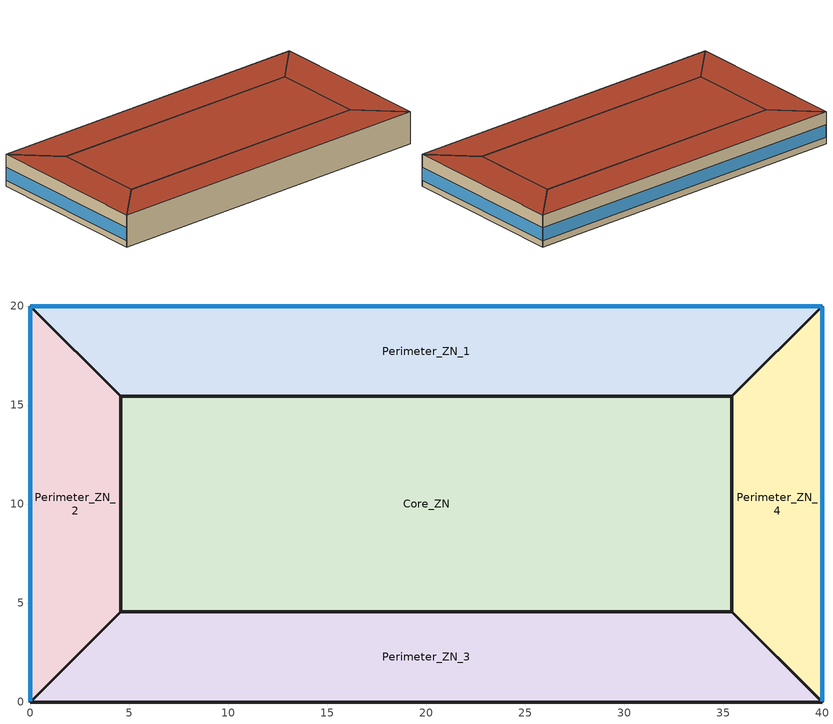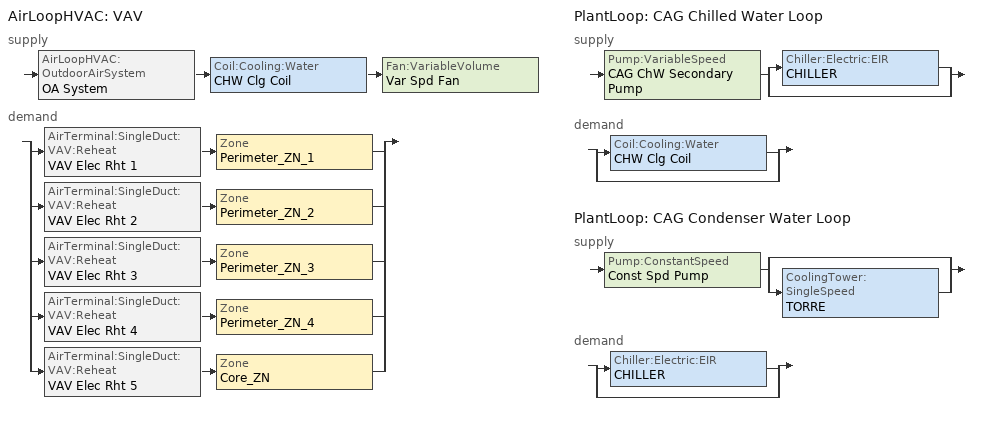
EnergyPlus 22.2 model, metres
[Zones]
Core_ZN
 floor ground (ExtSlabCarpet 4in ClimateZone 1-8): 35.43,15.43 35.43,4.57 4.57,4.57 4.57,15.43 z0
 wall outside (ASHRAE 189.1-2009 ExtWall Mass ClimateZone 1): 4.57,15.43 4.57,4.57 35.43,4.57 35.43,15.43 4.57,15.43 z0:3.8
 roof outside (ASHRAE 189.1-2009 ExtRoof IEAD ClimateZone 1): 35.43,4.57 35.43,15.43 4.57,15.43 4.57,4.57 z3.8
Perimeter_ZN_1
 floor ground (ExtSlabCarpet 4in ClimateZone 1-8): 40,20 35.43,15.43 4.57,15.43 0,20 z0
 wall outside (ASHRAE 189.1-2009 ExtWall Mass ClimateZone 1): 4.57,15.43 35.43,15.43 40,20 0,20 4.57,15.43 z0:3.8
 window (ASHRAE 189.1-2009 ExtWindow ClimateZone 1): 39.97,20 0.03,20 z0.76:2.28
 roof outside (ASHRAE 189.1-2009 ExtRoof IEAD ClimateZone 1): 35.43,15.43 40,20 0,20 4.57,15.43 z3.8
Perimeter_ZN_2
 floor ground (ExtSlabCarpet 4in ClimateZone 1-8): 0,20 4.57,15.43 4.57,4.57 0,0 z0
 wall outside (ASHRAE 189.1-2009 ExtWall Mass ClimateZone 1): 0,20 0,0 4.57,4.57 4.57,15.43 0,20 z0:3.8
 window (ASHRAE 189.1-2009 ExtWindow ClimateZone 1): 0,19.97 0,0.03 z0.76:2.28
 roof outside (ASHRAE 189.1-2009 ExtRoof IEAD ClimateZone 1): 0,0 4.57,4.57 4.57,15.43 0,20 z3.8
Perimeter_ZN_3
 floor ground (ExtSlabCarpet 4in ClimateZone 1-8): 35.43,4.57 40,0 0,0 4.57,4.57 z0
 wall outside (ASHRAE 189.1-2009 ExtWall Mass ClimateZone 1): 0,0 40,0 35.43,4.57 4.57,4.57 0,0 z0:3.8
 roof outside (ASHRAE 189.1-2009 ExtRoof IEAD ClimateZone 1): 40,0 35.43,4.57 4.57,4.57 0,0 z3.8
Perimeter_ZN_4
 floor ground (ExtSlabCarpet 4in ClimateZone 1-8): 40,20 40,0 35.43,4.57 35.43,15.43 z0
 wall outside (ASHRAE 189.1-2009 ExtWall Mass ClimateZone 1): 40,0 40,20 35.43,15.43 35.43,4.57 40,0 z0:3.8
 window (ASHRAE 189.1-2009 ExtWindow ClimateZone 1): 40,0.03 40,19.97 z0.76:2.28
 roof outside (ASHRAE 189.1-2009 ExtRoof IEAD ClimateZone 1): 40,0 40,20 35.43,15.43 35.43,4.57 z3.8
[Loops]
AirLoopHVAC 'VAV'
 supply: AirLoopHVAC:OutdoorAirSystem 'OA System' > Coil:Cooling:Water 'CHW Clg Coil' > Fan:VariableVolume 'Var Spd Fan'
 demand: split
  | AirTerminal:SingleDuct:VAV:Reheat 'VAV Elec Rht 1' > Zone 'Perimeter_ZN_1'
  | AirTerminal:SingleDuct:VAV:Reheat 'VAV Elec Rht 2' > Zone 'Perimeter_ZN_2'
  | AirTerminal:SingleDuct:VAV:Reheat 'VAV Elec Rht 3' > Zone 'Perimeter_ZN_3'
  | AirTerminal:SingleDuct:VAV:Reheat 'VAV Elec Rht 4' > Zone 'Perimeter_ZN_4'
  | AirTerminal:SingleDuct:VAV:Reheat 'VAV Elec Rht 5' > Zone 'Core_ZN'
PlantLoop 'CAG Chilled Water Loop'
 supply: Pump:VariableSpeed 'CAG ChW Secondary Pump' > split
  | Chiller:Electric:EIR 'CHILLER'
  | bypass
 demand: split
  | Coil:Cooling:Water 'CHW Clg Coil'
  | bypass
PlantLoop 'CAG Condenser Water Loop'
 supply: Pump:ConstantSpeed 'Const Spd Pump' > split
  | bypass
  | CoolingTower:SingleSpeed 'TORRE'
 demand: split
  | Chiller:Electric:EIR 'CHILLER'
  | bypass
[Building]
Building 1
[Site:Location]
Campo.Grande.Intl.AP: Latitude {deg}=-20.469; Longitude {deg}=-54.673; Time Zone {hr}=-4; Elevation {m}=558.7
[SizingPeriod:DesignDay] Day of Month=21; Dry-Bulb Temperature Range Modifier Type=DefaultMultipliers; Barometric Pressure {Pa}=94791; Rain Indicator=No; Snow Indicator=No; Daylight Saving Time Indicator=No; Begin Environment Reset Mode=FullResetAtBeginEnvironment
Name | Month | Day Type | Maximum Dry-Bulb Temperature {C} | Daily Dry-Bulb Temperature Range {deltaC} | Humidity Condition Type | Wetbulb or DewPoint at Maximum Dry-Bulb {C} | Wind Speed {m/s} | Wind Direction {deg} | Solar Model Indicator | ASHRAE Clear Sky Optical Depth for Beam Irradiance (taub) | ASHRAE Clear Sky Optical Depth for Diffuse Irradiance (taud) | Enthalpy at Maximum Dry-Bulb {J/kg} | Sky Clearness
Campo.Grande.Intl.AP Ann Clg .4% Condns DB=>MWB | 12 | SummerDesignDay | 35 | 9.3 | Wetbulb | 20.2 | 5.4 | 330 | ASHRAETau | 0.404 | 2.405
Campo.Grande.Intl.AP Ann Clg .4% Condns DP=>MDB | 12 | SummerDesignDay | 26.6 | 9.3 | Dewpoint | 23.1 | 5.4 | 330 | ASHRAETau | 0.404 | 2.405
Campo.Grande.Intl.AP Ann Clg .4% Condns Enth=>MDB | 12 | SummerDesignDay | 29.9 | 9.3 | Enthalpy |  | 5.4 | 330 | ASHRAETau | 0.404 | 2.405 | 77500
Campo.Grande.Intl.AP Ann Clg .4% Condns WB=>MDB | 12 | SummerDesignDay | 29.9 | 9.3 | Wetbulb | 24.6 | 5.4 | 330 | ASHRAETau | 0.404 | 2.405
Campo.Grande.Intl.AP Ann Clg 1% Condns DB=>MWB | 12 | SummerDesignDay | 34 | 9.3 | Wetbulb | 20.6 | 5.4 | 330 | ASHRAETau | 0.404 | 2.405
Campo.Grande.Intl.AP Ann Clg 1% Condns DP=>MDB | 12 | SummerDesignDay | 26.4 | 9.3 | Dewpoint | 22.8 | 5.4 | 330 | ASHRAETau | 0.404 | 2.405
Campo.Grande.Intl.AP Ann Clg 1% Condns Enth=>MDB | 12 | SummerDesignDay | 29.6 | 9.3 | Enthalpy |  | 5.4 | 330 | ASHRAETau | 0.404 | 2.405 | 75900
Campo.Grande.Intl.AP Ann Clg 1% Condns WB=>MDB | 12 | SummerDesignDay | 29.6 | 9.3 | Wetbulb | 24.1 | 5.4 | 330 | ASHRAETau | 0.404 | 2.405
Campo.Grande.Intl.AP Ann Clg 2% Condns DB=>MWB | 12 | SummerDesignDay | 33 | 9.3 | Wetbulb | 20.9 | 5.4 | 330 | ASHRAETau | 0.404 | 2.405
Campo.Grande.Intl.AP Ann Clg 2% Condns DP=>MDB | 12 | SummerDesignDay | 26 | 9.3 | Dewpoint | 22.2 | 5.4 | 330 | ASHRAETau | 0.404 | 2.405
Campo.Grande.Intl.AP Ann Clg 2% Condns Enth=>MDB | 12 | SummerDesignDay | 29.3 | 9.3 | Enthalpy |  | 5.4 | 330 | ASHRAETau | 0.404 | 2.405 | 74400
Campo.Grande.Intl.AP Ann Clg 2% Condns WB=>MDB | 12 | SummerDesignDay | 29.2 | 9.3 | Wetbulb | 23.7 | 5.4 | 330 | ASHRAETau | 0.404 | 2.405
Campo.Grande.Intl.AP Ann Htg 99% Condns DB | 6 | WinterDesignDay | 10 | 0 | Wetbulb | 10 | 4.5 | 130 | ASHRAEClearSky |  |  |  | 0
Campo.Grande.Intl.AP Ann Htg 99.6% Condns DB | 6 | WinterDesignDay | 8 | 0 | Wetbulb | 8 | 4.5 | 130 | ASHRAEClearSky |  |  |  | 0
Campo.Grande.Intl.AP Ann Htg Wind 99% Condns WS=>MCDB | 6 | WinterDesignDay | 22.3 | 0 | Wetbulb | 22.3 | 9.3 | 130 | ASHRAEClearSky |  |  |  | 0
Campo.Grande.Intl.AP Ann Htg Wind 99.6% Condns WS=>MCDB | 6 | WinterDesignDay | 23.1 | 0 | Wetbulb | 23.1 | 10.1 | 130 | ASHRAEClearSky |  |  |  | 0
Campo.Grande.Intl.AP Ann Hum_n 99% Condns DP=>MCDB | 6 | WinterDesignDay | 19.7 | 0 | Dewpoint | 2.2 | 4.5 | 130 | ASHRAEClearSky |  |  |  | 0
Campo.Grande.Intl.AP Ann Hum_n 99.6% Condns DP=>MCDB | 6 | WinterDesignDay | 16.5 | 0 | Dewpoint | 0 | 4.5 | 130 | ASHRAEClearSky |  |  |  | 0
Campo.Grande.Intl.AP April .4% Condns DB=>MCWB | 4 | SummerDesignDay | 33.1 | 9.8 | Wetbulb | 22.2 | 3.5 | 330 | ASHRAETau | 0.365 | 2.509
Campo.Grande.Intl.AP April .4% Condns WB=>MCDB | 4 | SummerDesignDay | 29.5 | 9.8 | Wetbulb | 24.1 | 3.5 | 330 | ASHRAETau | 0.365 | 2.509
Campo.Grande.Intl.AP April 2% Condns DB=>MCWB | 4 | SummerDesignDay | 31.9 | 9.8 | Wetbulb | 21.7 | 3.5 | 330 | ASHRAETau | 0.365 | 2.509
Campo.Grande.Intl.AP April 2% Condns WB=>MCDB | 4 | SummerDesignDay | 29 | 9.8 | Wetbulb | 23.4 | 3.5 | 330 | ASHRAETau | 0.365 | 2.509
Campo.Grande.Intl.AP April 5% Condns DB=>MCWB | 4 | SummerDesignDay | 30.9 | 10.8 | Wetbulb | 21.3 | 3.5 | 330 | ASHRAETau | 0.365 | 2.509
Campo.Grande.Intl.AP August .4% Condns DB=>MCWB | 8 | SummerDesignDay | 34.8 | 12.2 | Wetbulb | 18.7 | 4.7 | 330 | ASHRAETau | 0.433 | 2.19
Campo.Grande.Intl.AP August .4% Condns WB=>MCDB | 8 | SummerDesignDay | 30.2 | 12.2 | Wetbulb | 21.5 | 4.7 | 330 | ASHRAETau | 0.433 | 2.19
Campo.Grande.Intl.AP August 2% Condns DB=>MCWB | 8 | SummerDesignDay | 33.2 | 12.2 | Wetbulb | 18.2 | 4.7 | 330 | ASHRAETau | 0.433 | 2.19
Campo.Grande.Intl.AP August 2% Condns WB=>MCDB | 8 | SummerDesignDay | 29.1 | 12.2 | Wetbulb | 20.3 | 4.7 | 330 | ASHRAETau | 0.433 | 2.19
Campo.Grande.Intl.AP August 5% Condns DB=>MCWB | 8 | SummerDesignDay | 32.1 | 12.9 | Wetbulb | 18.2 | 4.7 | 330 | ASHRAETau | 0.433 | 2.19
Campo.Grande.Intl.AP December .4% Condns DB=>MCWB | 12 | SummerDesignDay | 34 | 9.3 | Wetbulb | 21.9 | 3.7 | 330 | ASHRAETau | 0.404 | 2.405
Campo.Grande.Intl.AP December .4% Condns WB=>MCDB | 12 | SummerDesignDay | 29.9 | 9.3 | Wetbulb | 24.9 | 3.7 | 330 | ASHRAETau | 0.404 | 2.405
Campo.Grande.Intl.AP December 2% Condns DB=>MCWB | 12 | SummerDesignDay | 32.9 | 9.3 | Wetbulb | 22.4 | 3.7 | 330 | ASHRAETau | 0.404 | 2.405
Campo.Grande.Intl.AP December 2% Condns WB=>MCDB | 12 | SummerDesignDay | 29.4 | 9.3 | Wetbulb | 24.2 | 3.7 | 330 | ASHRAETau | 0.404 | 2.405
Campo.Grande.Intl.AP December 5% Condns DB=>MCWB | 12 | SummerDesignDay | 31.9 | 10.7 | Wetbulb | 22.6 | 3.7 | 330 | ASHRAETau | 0.404 | 2.405
Campo.Grande.Intl.AP February .4% Condns DB=>MCWB | 2 | SummerDesignDay | 33.2 | 9 | Wetbulb | 22.5 | 3.5 | 330 | ASHRAETau | 0.398 | 2.439
Campo.Grande.Intl.AP February .4% Condns WB=>MCDB | 2 | SummerDesignDay | 29.9 | 9 | Wetbulb | 24.7 | 3.5 | 330 | ASHRAETau | 0.398 | 2.439
Campo.Grande.Intl.AP February 2% Condns DB=>MCWB | 2 | SummerDesignDay | 32.1 | 9 | Wetbulb | 22.6 | 3.5 | 330 | ASHRAETau | 0.398 | 2.439
Campo.Grande.Intl.AP February 2% Condns WB=>MCDB | 2 | SummerDesignDay | 29.5 | 9 | Wetbulb | 24.1 | 3.5 | 330 | ASHRAETau | 0.398 | 2.439
Campo.Grande.Intl.AP February 5% Condns DB=>MCWB | 2 | SummerDesignDay | 31.1 | 10.4 | Wetbulb | 22.6 | 3.5 | 330 | ASHRAETau | 0.398 | 2.439
Campo.Grande.Intl.AP January .4% Condns DB=>MCWB | 1 | SummerDesignDay | 33.8 | 8.9 | Wetbulb | 22.6 | 3.6 | 330 | ASHRAETau | 0.392 | 2.458
Campo.Grande.Intl.AP January .4% Condns WB=>MCDB | 1 | SummerDesignDay | 30.1 | 8.9 | Wetbulb | 24.8 | 3.6 | 330 | ASHRAETau | 0.392 | 2.458
Campo.Grande.Intl.AP January 2% Condns DB=>MCWB | 1 | SummerDesignDay | 32.2 | 8.9 | Wetbulb | 22.8 | 3.6 | 330 | ASHRAETau | 0.392 | 2.458
Campo.Grande.Intl.AP January 2% Condns WB=>MCDB | 1 | SummerDesignDay | 29.4 | 8.9 | Wetbulb | 24.2 | 3.6 | 330 | ASHRAETau | 0.392 | 2.458
Campo.Grande.Intl.AP January 5% Condns DB=>MCWB | 1 | SummerDesignDay | 31.1 | 10.7 | Wetbulb | 22.7 | 3.6 | 330 | ASHRAETau | 0.392 | 2.458
Campo.Grande.Intl.AP July .4% Condns DB=>MCWB | 7 | SummerDesignDay | 31.9 | 11.4 | Wetbulb | 18.2 | 4.3 | 330 | ASHRAETau | 0.37 | 2.417
Campo.Grande.Intl.AP July .4% Condns WB=>MCDB | 7 | SummerDesignDay | 26.6 | 11.4 | Wetbulb | 20.8 | 4.3 | 330 | ASHRAETau | 0.37 | 2.417
Campo.Grande.Intl.AP July 2% Condns DB=>MCWB | 7 | SummerDesignDay | 30.8 | 11.4 | Wetbulb | 17.7 | 4.3 | 330 | ASHRAETau | 0.37 | 2.417
Campo.Grande.Intl.AP July 2% Condns WB=>MCDB | 7 | SummerDesignDay | 26.3 | 11.4 | Wetbulb | 20 | 4.3 | 330 | ASHRAETau | 0.37 | 2.417
Campo.Grande.Intl.AP July 5% Condns DB=>MCWB | 7 | SummerDesignDay | 29.5 | 12.6 | Wetbulb | 17.8 | 4.3 | 330 | ASHRAETau | 0.37 | 2.417
Campo.Grande.Intl.AP June .4% Condns DB=>MCWB | 6 | SummerDesignDay | 30.2 | 10.2 | Wetbulb | 19 | 4 | 330 | ASHRAETau | 0.373 | 2.437
Campo.Grande.Intl.AP June .4% Condns WB=>MCDB | 6 | SummerDesignDay | 26.8 | 10.2 | Wetbulb | 22.5 | 4 | 330 | ASHRAETau | 0.373 | 2.437
Campo.Grande.Intl.AP June 2% Condns DB=>MCWB | 6 | SummerDesignDay | 29.2 | 10.2 | Wetbulb | 18.8 | 4 | 330 | ASHRAETau | 0.373 | 2.437
Campo.Grande.Intl.AP June 2% Condns WB=>MCDB | 6 | SummerDesignDay | 25.5 | 10.2 | Wetbulb | 21.3 | 4 | 330 | ASHRAETau | 0.373 | 2.437
Campo.Grande.Intl.AP June 5% Condns DB=>MCWB | 6 | SummerDesignDay | 28.2 | 11.3 | Wetbulb | 18.7 | 4 | 330 | ASHRAETau | 0.373 | 2.437
Campo.Grande.Intl.AP March .4% Condns DB=>MCWB | 3 | SummerDesignDay | 33.3 | 9.3 | Wetbulb | 22.6 | 3.3 | 330 | ASHRAETau | 0.385 | 2.47
Campo.Grande.Intl.AP March .4% Condns WB=>MCDB | 3 | SummerDesignDay | 30.2 | 9.3 | Wetbulb | 25.1 | 3.3 | 330 | ASHRAETau | 0.385 | 2.47
Campo.Grande.Intl.AP March 2% Condns DB=>MCWB | 3 | SummerDesignDay | 32.1 | 9.3 | Wetbulb | 22.8 | 3.3 | 330 | ASHRAETau | 0.385 | 2.47
Campo.Grande.Intl.AP March 2% Condns WB=>MCDB | 3 | SummerDesignDay | 29.4 | 9.3 | Wetbulb | 24.3 | 3.3 | 330 | ASHRAETau | 0.385 | 2.47
Campo.Grande.Intl.AP March 5% Condns DB=>MCWB | 3 | SummerDesignDay | 31 | 10.5 | Wetbulb | 22.5 | 3.3 | 330 | ASHRAETau | 0.385 | 2.47
Campo.Grande.Intl.AP May .4% Condns DB=>MCWB | 5 | SummerDesignDay | 31.2 | 9.6 | Wetbulb | 20.8 | 3.8 | 330 | ASHRAETau | 0.349 | 2.506
Campo.Grande.Intl.AP May .4% Condns WB=>MCDB | 5 | SummerDesignDay | 28.9 | 9.6 | Wetbulb | 23.6 | 3.8 | 330 | ASHRAETau | 0.349 | 2.506
Campo.Grande.Intl.AP May 2% Condns DB=>MCWB | 5 | SummerDesignDay | 30.1 | 9.6 | Wetbulb | 20.6 | 3.8 | 330 | ASHRAETau | 0.349 | 2.506
Campo.Grande.Intl.AP May 2% Condns WB=>MCDB | 5 | SummerDesignDay | 27.3 | 9.6 | Wetbulb | 22.6 | 3.8 | 330 | ASHRAETau | 0.349 | 2.506
Campo.Grande.Intl.AP May 5% Condns DB=>MCWB | 5 | SummerDesignDay | 29.1 | 10.7 | Wetbulb | 20.2 | 3.8 | 330 | ASHRAETau | 0.349 | 2.506
Campo.Grande.Intl.AP November .4% Condns DB=>MCWB | 11 | SummerDesignDay | 34.2 | 10 | Wetbulb | 22.3 | 4 | 330 | ASHRAETau | 0.409 | 2.361
Campo.Grande.Intl.AP November .4% Condns WB=>MCDB | 11 | SummerDesignDay | 30 | 10 | Wetbulb | 24.6 | 4 | 330 | ASHRAETau | 0.409 | 2.361
Campo.Grande.Intl.AP November 2% Condns DB=>MCWB | 11 | SummerDesignDay | 33.1 | 10 | Wetbulb | 22 | 4 | 330 | ASHRAETau | 0.409 | 2.361
Campo.Grande.Intl.AP November 2% Condns WB=>MCDB | 11 | SummerDesignDay | 29.7 | 10 | Wetbulb | 23.9 | 4 | 330 | ASHRAETau | 0.409 | 2.361
Campo.Grande.Intl.AP November 5% Condns DB=>MCWB | 11 | SummerDesignDay | 32 | 11.2 | Wetbulb | 21.9 | 4 | 330 | ASHRAETau | 0.409 | 2.361
Campo.Grande.Intl.AP October .4% Condns DB=>MCWB | 10 | SummerDesignDay | 36.8 | 10.5 | Wetbulb | 20.9 | 4.3 | 330 | ASHRAETau | 0.49 | 2.116
Campo.Grande.Intl.AP October .4% Condns WB=>MCDB | 10 | SummerDesignDay | 31.4 | 10.5 | Wetbulb | 24.3 | 4.3 | 330 | ASHRAETau | 0.49 | 2.116
Campo.Grande.Intl.AP October 2% Condns DB=>MCWB | 10 | SummerDesignDay | 35 | 10.5 | Wetbulb | 21.6 | 4.3 | 330 | ASHRAETau | 0.49 | 2.116
Campo.Grande.Intl.AP October 2% Condns WB=>MCDB | 10 | SummerDesignDay | 30.8 | 10.5 | Wetbulb | 23.6 | 4.3 | 330 | ASHRAETau | 0.49 | 2.116
Campo.Grande.Intl.AP October 5% Condns DB=>MCWB | 10 | SummerDesignDay | 33.2 | 12.2 | Wetbulb | 21.8 | 4.3 | 330 | ASHRAETau | 0.49 | 2.116
Campo.Grande.Intl.AP September .4% Condns DB=>MCWB | 9 | SummerDesignDay | 36.9 | 11.9 | Wetbulb | 19.2 | 4.7 | 330 | ASHRAETau | 0.574 | 1.825
Campo.Grande.Intl.AP September .4% Condns WB=>MCDB | 9 | SummerDesignDay | 31.5 | 11.9 | Wetbulb | 23.1 | 4.7 | 330 | ASHRAETau | 0.574 | 1.825
Campo.Grande.Intl.AP September 2% Condns DB=>MCWB | 9 | SummerDesignDay | 35.2 | 11.9 | Wetbulb | 19.2 | 4.7 | 330 | ASHRAETau | 0.574 | 1.825
Campo.Grande.Intl.AP September 2% Condns WB=>MCDB | 9 | SummerDesignDay | 30.5 | 11.9 | Wetbulb | 22.3 | 4.7 | 330 | ASHRAETau | 0.574 | 1.825
Campo.Grande.Intl.AP September 5% Condns DB=>MCWB | 9 | SummerDesignDay | 34 | 13.3 | Wetbulb | 19.2 | 4.7 | 330 | ASHRAETau | 0.574 | 1.825
[Material] Thermal Absorptance=0.9
Name | Roughness | Thickness {m} | Conductivity {W/m-K} | Density {kg/m3} | Specific Heat {J/kg-K} | Solar Absorptance | Visible Absorptance
1/2IN Gypsum | Smooth | 0.0127 | 0.16 | 784.9 | 830 | 0.4 | 0.4
1IN Stucco | Smooth | 0.0253 | 0.6918 | 1858 | 837 | 0.92 | 0.92
8IN Concrete HW | MediumRough | 0.2033 | 1.7296 | 2243 | 837 | 0.65 | 0.65
MAT-CC05 4 HW CONCRETE | Rough | 0.1016 | 1.311 | 2240 | 836.8 | 0.85 | 0.85
Metal Decking | MediumSmooth | 0.0015 | 45.006 | 7680 | 418.4 | 0.6 | 0.6
Roof Insulation [18] | MediumRough | 0.1693 | 0.049 | 265 | 836.8 | 0.7 | 0.7
Roof Membrane | VeryRough | 0.0095 | 0.16 | 1121.29 | 1460 | 0.7 | 0.7
Wall Insulation [31] | MediumRough | 0.0337 | 0.0432 | 91 | 837 | 0.5 | 0.5
[Material:NoMass]
CP02 CARPET PAD: Roughness=Smooth; Thermal Resistance {m2-K/W}=0.1; Thermal Absorptance=0.9; Solar Absorptance=0.8; Visible Absorptance=0.8
[WindowMaterial:Glazing]
Theoretical Glass [167]: Optical Data Type=SpectralAverage; Thickness {m}=0.003; Solar Transmittance at Normal Incidence=0.2374; Front Side Solar Reflectance at Normal Incidence=0.7126; Back Side Solar Reflectance at Normal Incidence=0; Visible Transmittance at Normal Incidence=0.2512; Front Side Visible Reflectance at Normal Incidence=0.6988; Back Side Visible Reflectance at Normal Incidence=0; Infrared Transmittance at Normal Incidence=0; Front Side Infrared Hemispherical Emissivity=0.985; Back Side Infrared Hemispherical Emissivity=0.985; Conductivity {W/m-K}=2.1073; Dirt Correction Factor for Solar and Visible Transmittance=1; Solar Diffusing=No
[Construction]
ASHRAE 189.1-2009 ExtRoof IEAD ClimateZone 1: Roof Membrane, Roof Insulation [18], Metal Decking
ASHRAE 189.1-2009 ExtWall Mass ClimateZone 1: 1IN Stucco, 8IN Concrete HW, Wall Insulation [31], 1/2IN Gypsum
ASHRAE 189.1-2009 ExtWindow ClimateZone 1: Theoretical Glass [167]
ExtSlabCarpet 4in ClimateZone 1-8: MAT-CC05 4 HW CONCRETE, CP02 CARPET PAD
[Space] Space Type=189.1-2009 - Office - BreakRoom - CZ1-3
Name | Zone
Escritorio Core | Core_ZN
Escritorio ao North | Perimeter_ZN_1
Escritorio ao  West | Perimeter_ZN_2
Escritorio ao South | Perimeter_ZN_3
Escritorio ao  East | Perimeter_ZN_4
[SpaceList]
189.1-2009 - Office - BreakRoom - CZ1-3: Escritorio ao  East, Escritorio ao  West, Escritorio Core, Escritorio ao North, Escritorio ao South
[Zone] Multiplier=1; Part of Total Floor Area=Yes
Core_ZN; Perimeter_ZN_1; Perimeter_ZN_2; Perimeter_ZN_3; Perimeter_ZN_4
[People]
189.1-2009 - Office - BreakRoom - CZ1-3 People: Zone or ZoneList or Space or SpaceList=189.1-2009 - Office - BreakRoom - CZ1-3; Number of People Schedule=Office Misc Occ; Number of People Calculation Method=People/Area; People per Floor Area {person/m2}=0.538196; Fraction Radiant=0.3; Activity Level Schedule=Office Activity
[Lights]
189.1-2009 - Office - BreakRoom - CZ1-3 Lights: Zone or ZoneList or Space or SpaceList=189.1-2009 - Office - BreakRoom - CZ1-3; Schedule=Office Bldg Light; Design Level Calculation Method=Watts/Area; Watts per Zone Floor Area {W/m2}=11.625
[ElectricEquipment]
189.1-2009 - Office - BreakRoom - CZ1-3 Electric Equipment: Zone or ZoneList or Space or SpaceList=189.1-2009 - Office - BreakRoom - CZ1-3; Schedule=Office Bldg Equip; Design Level Calculation Method=Watts/Area; Watts per Zone Floor Area {W/m2}=48.007
[ZoneInfiltration:DesignFlowRate]
189.1-2009 - Office - BreakRoom - CZ1-3 Infiltration: Zone or ZoneList or Space or SpaceList=189.1-2009 - Office - BreakRoom - CZ1-3; Schedule=Office Infil Quarter On; Design Flow Rate Calculation Method=Flow/ExteriorArea; Flow Rate per Exterior Surface Area {m3/s-m2}=0.00030226
[DesignSpecification:OutdoorAir]
189.1-2009 - Office - BreakRoom - CZ1-3 Ventilation: Outdoor Air Method=Sum; Outdoor Air Flow per Person {m3/s-person}=0.00707921; Outdoor Air Flow per Zone Floor Area {m3/s-m2}=0; Outdoor Air Flow per Zone {m3/s}=0; Outdoor Air Flow Air Changes per Hour {1/hr}=0
[DesignSpecification:OutdoorAir:SpaceList] Space 1 Design Specification Outdoor Air Object=189.1-2009 - Office - BreakRoom - CZ1-3 Ventilation
Name | Space 1
Core_ZN DSOA Space List | Escritorio Core
Perimeter_ZN_1 DSOA Space List | Escritorio ao North
Perimeter_ZN_2 DSOA Space List | Escritorio ao  West
Perimeter_ZN_3 DSOA Space List | Escritorio ao South
Perimeter_ZN_4 DSOA Space List | Escritorio ao  East
[Sizing:Zone] Zone Cooling Design Supply Air Temperature Input Method=SupplyAirTemperature; Zone Cooling Design Supply Air Temperature {C}=14; Zone Cooling Design Supply Air Temperature Difference {deltaC}=11.11; Zone Heating Design Supply Air Temperature Input Method=SupplyAirTemperature; Zone Heating Design Supply Air Temperature {C}=40; Zone Heating Design Supply Air Temperature Difference {deltaC}=11.11; Zone Cooling Design Supply Air Humidity Ratio {kgWater/kgDryAir}=0.0085; Zone Heating Design Supply Air Humidity Ratio {kgWater/kgDryAir}=0.008; Cooling Design Air Flow Method=DesignDay; Cooling Design Air Flow Rate {m3/s}=0; Cooling Minimum Air Flow per Zone Floor Area {m3/s-m2}=0.000762; Cooling Minimum Air Flow {m3/s}=0; Cooling Minimum Air Flow Fraction=0; Heating Design Air Flow Method=DesignDay; Heating Design Air Flow Rate {m3/s}=0; Heating Maximum Air Flow per Zone Floor Area {m3/s-m2}=0.002032; Heating Maximum Air Flow {m3/s}=0.141576; Heating Maximum Air Flow Fraction=0.3; Account for Dedicated Outdoor Air System=No; Zone Load Sizing Method=Sensible Load Only No Latent Load; Zone Latent Cooling Design Supply Air Humidity Ratio Input Method=HumidityRatioDifference; Zone Cooling Design Supply Air Humidity Ratio Difference {kgWater/kgDryAir}=0.005; Zone Latent Heating Design Supply Air Humidity Ratio Input Method=HumidityRatioDifference; Zone Humidification Design Supply Air Humidity Ratio Difference {kgWater/kgDryAir}=0.005
Name | Design Specification Outdoor Air Object
Core_ZN | Core_ZN DSOA Space List
Perimeter_ZN_1 | Perimeter_ZN_1 DSOA Space List
Perimeter_ZN_2 | Perimeter_ZN_2 DSOA Space List
Perimeter_ZN_3 | Perimeter_ZN_3 DSOA Space List
Perimeter_ZN_4 | Perimeter_ZN_4 DSOA Space List
[Sizing:System]
VAV: Type of Load to Size On=Sensible; Design Outdoor Air Flow Rate {m3/s}=Autosize; Central Heating Maximum System Air Flow Ratio=0.3; Preheat Design Temperature {C}=7; Preheat Design Humidity Ratio {kgWater/kgDryAir}=0.008; Precool Design Temperature {C}=12.8; Precool Design Humidity Ratio {kgWater/kgDryAir}=0.008; Central Cooling Design Supply Air Temperature {C}=12.8; Central Heating Design Supply Air Temperature {C}=16.7; Type of Zone Sum to Use=NonCoincident; 100% Outdoor Air in Cooling=Yes; 100% Outdoor Air in Heating=Yes; Central Cooling Design Supply Air Humidity Ratio {kgWater/kgDryAir}=0.0085; Central Heating Design Supply Air Humidity Ratio {kgWater/kgDryAir}=0.008; Cooling Supply Air Flow Rate Method=DesignDay; Cooling Supply Air Flow Rate {m3/s}=0; Cooling Supply Air Flow Rate Per Floor Area {m3/s-m2}=0.00996765; Cooling Fraction of Autosized Cooling Supply Air Flow Rate=1; Cooling Supply Air Flow Rate Per Unit Cooling Capacity {m3/s-W}=3.94755e-05; Heating Supply Air Flow Rate Method=DesignDay; Heating Supply Air Flow Rate {m3/s}=0; Heating Supply Air Flow Rate Per Floor Area {m3/s-m2}=0.00996765; Heating Fraction of Autosized Heating Supply Air Flow Rate=1; Heating Fraction of Autosized Cooling Supply Air Flow Rate=1; Heating Supply Air Flow Rate Per Unit Heating Capacity {m3/s-W}=3.15882e-05; System Outdoor Air Method=ZoneSum; Zone Maximum Outdoor Air Fraction=1; Cooling Design Capacity Method=CoolingDesignCapacity; Cooling Design Capacity {W}=Autosize; Cooling Design Capacity Per Floor Area {W/m2}=234.7; Fraction of Autosized Cooling Design Capacity=1; Heating Design Capacity Method=HeatingDesignCapacity; Heating Design Capacity {W}=Autosize; Heating Design Capacity Per Floor Area {W/m2}=157; Fraction of Autosized Heating Design Capacity=1; Central Cooling Capacity Control Method=OnOff; Occupant Diversity=Autosize
[Sizing:Plant] Sizing Option=NonCoincident; Zone Timesteps in Averaging Window=1; Coincident Sizing Factor Mode=None
Name | Loop Type | Design Loop Exit Temperature {C} | Loop Design Temperature Difference {deltaC}
CAG Chilled Water Loop | Cooling | 12.6 | 6.66
CAG Condenser Water Loop | Condenser | 29 | 5.55
[ZoneControl:Thermostat] Temperature Difference Between Cutout And Setpoint {deltaC}=0
Name | Zone or ZoneList | Control Type Schedule | Control 1
Core_ZN Thermostat | Core_ZN | Core_ZN Thermostat Schedule | Thermal Zone 5 Thermostat
Perimeter_ZN_1 Thermostat | Perimeter_ZN_1 | Perimeter_ZN_1 Thermostat Schedule | Thermal Zone 1 Thermostat
Perimeter_ZN_2 Thermostat | Perimeter_ZN_2 | Perimeter_ZN_2 Thermostat Schedule | Thermal Zone 2 Thermostat
Perimeter_ZN_3 Thermostat | Perimeter_ZN_3 | Perimeter_ZN_3 Thermostat Schedule | Thermal Zone 3 Thermostat
Perimeter_ZN_4 Thermostat | Perimeter_ZN_4 | Perimeter_ZN_4 Thermostat Schedule | Thermal Zone 4 Thermostat
[ThermostatSetpoint:SingleCooling] Setpoint Temperature Schedule=Medium Office ClgSetp
Thermal Zone 5 Thermostat; Thermal Zone 1 Thermostat; Thermal Zone 2 Thermostat; Thermal Zone 3 Thermostat; Thermal Zone 4 Thermostat
[AirTerminal:SingleDuct:VAV:Reheat] Availability Schedule=Always On Discrete hvac_library; Maximum Air Flow Rate {m3/s}=Autosize; Zone Minimum Air Flow Input Method=Constant; Constant Minimum Air Flow Fraction=0.3; Fixed Minimum Air Flow Rate {m3/s}=0; Maximum Hot Water or Steam Flow Rate {m3/s}=Autosize; Minimum Hot Water or Steam Flow Rate {m3/s}=0; Convergence Tolerance=0.001; Damper Heating Action=Normal; Maximum Flow per Zone Floor Area During Reheat {m3/s-m2}=Autocalculate; Maximum Flow Fraction During Reheat=Autocalculate; Maximum Reheat Air Temperature {C}=35
Name | Reheat Coil
VAV Elec Rht 5 | VAV Elec Rht Coil 5
VAV Elec Rht 1 | VAV Elec Rht Coil 1
VAV Elec Rht 2 | VAV Elec Rht Coil 2
VAV Elec Rht 3 | VAV Elec Rht Coil 3
VAV Elec Rht 4 | VAV Elec Rht Coil 4
[Zone equipment]
Core_ZN: VAV Elec Rht 5
Perimeter_ZN_1: VAV Elec Rht 1
Perimeter_ZN_2: VAV Elec Rht 2
Perimeter_ZN_3: VAV Elec Rht 3
Perimeter_ZN_4: VAV Elec Rht 4
[Fan:VariableVolume]
Var Spd Fan: Availability Schedule=Always On Discrete; Fan Total Efficiency=0.6045; Pressure Rise {Pa}=1017.592; Maximum Flow Rate {m3/s}=AutoSize; Fan Power Minimum Flow Rate Input Method=FixedFlowRate; Fan Power Minimum Flow Fraction=0; Fan Power Minimum Air Flow Rate {m3/s}=0; Motor Efficiency=0.93; Motor In Airstream Fraction=1; Fan Power Coefficient 1=0.0407599; Fan Power Coefficient 2=0.088045; Fan Power Coefficient 3=-0.0729261; Fan Power Coefficient 4=0.94374; Fan Power Coefficient 5=0
[Coil:Cooling:Water]
CHW Clg Coil: Availability Schedule=Always On Discrete hvac_library; Design Water Flow Rate {m3/s}=Autosize; Design Air Flow Rate {m3/s}=Autosize; Design Inlet Water Temperature {C}=Autosize; Design Inlet Air Temperature {C}=Autosize; Design Outlet Air Temperature {C}=Autosize; Design Inlet Air Humidity Ratio {kgWater/kgDryAir}=Autosize; Design Outlet Air Humidity Ratio {kgWater/kgDryAir}=Autosize; Type of Analysis=SimpleAnalysis; Heat Exchanger Configuration=CrossFlow
[Coil:Heating:Electric] Availability Schedule=Always On Discrete hvac_library; Efficiency=1; Nominal Capacity {W}=Autosize
VAV Elec Rht Coil 5; VAV Elec Rht Coil 1; VAV Elec Rht Coil 2; VAV Elec Rht Coil 3; VAV Elec Rht Coil 4
[Controller:WaterCoil]
Controller Water Coil 1: Control Variable=Temperature; Action=Reverse; Actuator Variable=Flow; Controller Convergence Tolerance {deltaC}=Autosize; Maximum Actuated Flow {m3/s}=Autosize; Minimum Actuated Flow {m3/s}=0
[Controller:OutdoorAir]
Outdoor Air Controller: Minimum Outdoor Air Flow Rate {m3/s}=Autosize; Maximum Outdoor Air Flow Rate {m3/s}=Autosize; Economizer Control Type=NoEconomizer; Economizer Control Action Type=ModulateFlow; Economizer Maximum Limit Dry-Bulb Temperature {C}=28; Economizer Maximum Limit Enthalpy {J/kg}=64000; Economizer Minimum Limit Dry-Bulb Temperature {C}=-100; Lockout Type=NoLockout; Minimum Limit Type=FixedMinimum; Mechanical Ventilation Controller=Controller Mechanical Ventilation 1; High Humidity Control=No; Control High Indoor Humidity Based on Outdoor Humidity Ratio=Yes; Heat Recovery Bypass Control Type=BypassWhenOAFlowGreaterThanMinimum
[Controller:MechanicalVentilation]
Controller Mechanical Ventilation 1: Availability Schedule=Always On Discrete hvac_library; Demand Controlled Ventilation=No; System Outdoor Air Method=ZoneSum; Zone or ZoneList 1=Core_ZN; Design Specification Outdoor Air Object Name 1=189.1-2009 - Office - BreakRoom - CZ1-3 Ventilation; Zone or ZoneList 2=Perimeter_ZN_1; Design Specification Outdoor Air Object Name 2=189.1-2009 - Office - BreakRoom - CZ1-3 Ventilation; Zone or ZoneList 3=Perimeter_ZN_2; Design Specification Outdoor Air Object Name 3=189.1-2009 - Office - BreakRoom - CZ1-3 Ventilation; Zone or ZoneList 4=Perimeter_ZN_3; Design Specification Outdoor Air Object Name 4=189.1-2009 - Office - BreakRoom - CZ1-3 Ventilation; Zone or ZoneList 5=Perimeter_ZN_4; Design Specification Outdoor Air Object Name 5=189.1-2009 - Office - BreakRoom - CZ1-3 Ventilation
[AirLoopHVAC]
VAV: Design Supply Air Flow Rate {m3/s}=AutoSize; Design Return Air Flow Fraction of Supply Air Flow=1
[Pump:VariableSpeed]
CAG ChW Secondary Pump: Design Maximum Flow Rate {m3/s}=Autosize; Design Pump Head {Pa}=179352; Design Power Consumption {W}=Autosize; Motor Efficiency=0.9; Fraction of Motor Inefficiencies to Fluid Stream=0; Coefficient 1 of the Part Load Performance Curve=0; Coefficient 2 of the Part Load Performance Curve=1; Coefficient 3 of the Part Load Performance Curve=0; Coefficient 4 of the Part Load Performance Curve=0; Design Minimum Flow Rate {m3/s}=0; Pump Control Type=Continuous; Skin Loss Radiative Fraction=0.5; Design Power Sizing Method=PowerPerFlowPerPressure; Design Electric Power per Unit Flow Rate {W/(m3/s)}=348701.1; Design Shaft Power per Unit Flow Rate per Unit Head {W/((m3/s)-Pa)}=1.28205; Design Minimum Flow Rate Fraction=0
[Pump:ConstantSpeed]
Const Spd Pump: Design Flow Rate {m3/s}=Autosize; Design Pump Head {Pa}=179352; Design Power Consumption {W}=Autosize; Motor Efficiency=0.9; Fraction of Motor Inefficiencies to Fluid Stream=0; Pump Control Type=Intermittent; Design Power Sizing Method=PowerPerFlowPerPressure; Design Electric Power per Unit Flow Rate {W/(m3/s)}=348701.1; Design Shaft Power per Unit Flow Rate per Unit Head {W/((m3/s)-Pa)}=1.28205
[Chiller:Electric:EIR]
CHILLER: Reference Capacity {W}=Autosize; Reference COP {W/W}=5.5; Reference Leaving Chilled Water Temperature {C}=6.67; Reference Entering Condenser Fluid Temperature {C}=29.4; Reference Chilled Water Flow Rate {m3/s}=Autosize; Reference Condenser Fluid Flow Rate {m3/s}=Autosize; Cooling Capacity Function of Temperature Curve=Water Cooled Chiller CCFofT; Electric Input to Cooling Output Ratio Function of Temperature Curve=Water Cooled Chiller EItoCoolingOutputRatioFofT; Electric Input to Cooling Output Ratio Function of Part Load Ratio Curve=Water Cooled Chiller EItoCoolingOutputRatioFofPLR; Minimum Part Load Ratio=0.1; Maximum Part Load Ratio=1; Optimum Part Load Ratio=1; Minimum Unloading Ratio=0.2; Condenser Type=WaterCooled; Condenser Fan Power Ratio {W/W}=0; Fraction of Compressor Electric Consumption Rejected by Condenser=1; Leaving Chilled Water Lower Temperature Limit {C}=2; Chiller Flow Mode=NotModulated; Sizing Factor=1; Basin Heater Capacity {W/K}=0; Basin Heater Setpoint Temperature {C}=10; Condenser Heat Recovery Relative Capacity Fraction=1
[CoolingTower:SingleSpeed]
TORRE: Design Water Flow Rate {m3/s}=Autosize; Design Air Flow Rate {m3/s}=Autosize; Design Fan Power {W}=Autosize; Design U-Factor Times Area Value {W/K}=Autosize; Free Convection Regime Air Flow Rate {m3/s}=Autosize; Free Convection Regime Air Flow Rate Sizing Factor=0.1; Free Convection Regime U-Factor Times Area Value {W/K}=Autosize; Free Convection U-Factor Times Area Value Sizing Factor=0.1; Performance Input Method=UFactorTimesAreaAndDesignWaterFlowRate; Heat Rejection Capacity and Nominal Capacity Sizing Ratio=1.25; Free Convection Capacity {W}=0; Free Convection Nominal Capacity Sizing Factor=0.1; Design Inlet Air Dry-Bulb Temperature {C}=35; Design Inlet Air Wet-Bulb Temperature {C}=25.6; Design Approach Temperature {deltaC}=Autosize; Design Range Temperature {deltaC}=Autosize; Basin Heater Capacity {W/K}=0; Basin Heater Setpoint Temperature {C}=2; Evaporation Loss Mode=LossFactor; Evaporation Loss Factor {percent/K}=0.2; Drift Loss Percent {percent}=0.008; Blowdown Calculation Mode=ConcentrationRatio; Blowdown Concentration Ratio=3; Capacity Control=FanCycling; Number of Cells=1; Cell Control=MinimalCell; Cell Minimum  Water Flow Rate Fraction=0.33; Cell Maximum Water Flow Rate Fraction=2.5; Sizing Factor=1
[PlantLoop] Fluid Type=Water; Maximum Loop Temperature {C}=100; Minimum Loop Temperature {C}=0; Maximum Loop Flow Rate {m3/s}=Autosize; Minimum Loop Flow Rate {m3/s}=0; Plant Loop Volume {m3}=Autocalculate; Plant Loop Demand Calculation Scheme=SingleSetpoint; Common Pipe Simulation=None
Name | Plant Equipment Operation Scheme | Load Distribution Scheme
CAG Chilled Water Loop | CAG Chilled Water Loop Operation Schemes | Optimal
CAG Condenser Water Loop | CAG Condenser Water Loop Operation Schemes | SequentialLoad
[PlantEquipmentList]
CAG Chilled Water Loop Cooling Equipment List: CHILLER
CAG Condenser Water Loop Cooling Equipment List: TORRE
[PlantEquipmentOperation:CoolingLoad] Load Range 1 Lower Limit {W}=0; Load Range 1 Upper Limit {W}=1000000000
Name | Range 1 Equipment List
CAG Chilled Water Loop Cooling Operation Scheme | CAG Chilled Water Loop Cooling Equipment List
CAG Condenser Water Loop Cooling Operation Scheme | CAG Condenser Water Loop Cooling Equipment List
[PlantEquipmentOperationSchemes] Control Scheme 1 Schedule=Always On Discrete
Name | Control Scheme 1
CAG Chilled Water Loop Operation Schemes | CAG Chilled Water Loop Cooling Operation Scheme
CAG Condenser Water Loop Operation Schemes | CAG Condenser Water Loop Cooling Operation Scheme
[EnergyManagementSystem:Sensor]
Name | Output:Variable or Output:Meter Index Key | Output:Variable or Output:Meter
TemperatureSensor | Perimeter_ZN_1 | Zone Air Temperature
Se_m_FAN | Fan_Coil Cooling Coil Chw Outlet | System Node Mass Flow Rate
[EnergyManagementSystem:ProgramCallingManager]
HVAC_Control_Manager: AfterPredictorBeforeHVACManagers; HVAC_Control; Calculo_Pot_FanCoil
Calculo_Variaveis_Fixas: BeginNewEnvironment; VariaveisFixas
[EnergyManagementSystem:Program]
HVAC_Control: SET TemperatureThreshold = 25; IF TemperatureSensor > TemperatureThreshold; SET AC = 1; ELSE; SET AC = 0; ENDIF
VariaveisFixas: SET VFanMax = 40.97345; SET PotFanMax =VFanMax*709.33/0.3
[EnergyManagementSystem:Subroutine]
Calculo_Pot_FanCoil: SET mFAN =  Se_m_FAN; IF mFAN <0.001; SET FUN_PLR_Fan = 0; ELSEIF mFAN >= 0.01; SET PLR_Fan = mFAN/(VFanMax*(@RHoAirFnPbTdbW 92043 20 0)); IF PLR_Fan < 0.2; SET PLR_Fan = 0.2; ENDIF; SET FUN_PLR_Fan =0.0013+0.147*(PLR_Fan)+0.9506*(PLR_Fan^2)-0.0998*(PLR_Fan^3)+(0*(PLR_Fan^4)); ENDIF; SET PotFan = PotFanMax*FUN_PLR_Fan
[EnergyManagementSystem:GlobalVariable]
AC; mFAN; VFanMax; PotFan; POTFANMAX
[EnergyManagementSystem:OutputVariable] Update Frequency=SystemTimestep
Name | EMS Variable | Type of Data in Variable | EMS Program or Subroutine
AC | AC | Summed | HVAC_Control
FUN_PLR_Fan_Output | FUN_PLR_Fan | Averaged | Calculo_Pot_FanCoil
PotFan_Output | PotFan | Averaged | Calculo_Pot_FanCoil
mFAN_Output | mFAN | Averaged | Calculo_Pot_FanCoil
[EnergyManagementSystem:TrendVariable]
Name | EMS Variable | Number of Timesteps to be Logged
TREND_Historico | HistoricoCT | 500
TREND_CargaAntigaTrend | CargaAntigaTrend | 60
[AvailabilityManager:Scheduled] Schedule=Always On Discrete
VAV Availability Manager; OA System Availability Manager
[SetpointManager:Scheduled] Control Variable=Temperature
Name | Schedule | Setpoint Node or NodeList
Scheduled Deck Temp | Temperatura do Ar | Fan_Coil Supply Fan Outlet 1
Scheduled Deck Temp 1 | Temperatura da Agua Fria | CAG ChW Supply Outlet
[SetpointManager:MixedAir] Control Variable=Temperature
Name | Setpoint Node or NodeList
Fan_Coil Supply Fan Outlet OS Default SPM | Fan_Coil Supply Fan Outlet
Fan_Coil Cooling Coil Outlet OS Default SPM | Fan_Coil Cooling Coil Outlet
[SetpointManager:FollowOutdoorAirTemperature]
Follow OA Temp: Control Variable=Temperature; Reference Temperature Type=OutdoorAirWetBulb; Offset Temperature Difference {deltaC}=2.22; Maximum Setpoint Temperature {C}=35; Minimum Setpoint Temperature {C}=21; Setpoint Node or NodeList=CAG CndW Supply Outlet
[Schedule:Day:Interval]
Office Bldg Light Rule 1 Day Schedule: No, 24:00, 0.05
Office Bldg Light Default Schedule: No, 05:00, 0.05, 07:00, 0.1, 08:00, 0.3, 17:00, 0.9, 18:00, 0.7, 20:00, 0.5, 22:00, 0.3, 23:00, 0.1, 24:00, 0.05
Office Bldg Light Rule 2 Day Schedule: No, 06:00, 0.05, 08:00, 0.1, 14:00, 0.5, 17:00, 0.15, 24:00, 0.05
Office Bldg Light Summer Design Day; Office Bldg Equip Summer Design Day; Office Infil Quarter On Rule 1 Day Schedule: No, 24:00, 1
Office Bldg Light Winter Design Day; Office Bldg Occ Rule 1 Day Schedule 1; Office Bldg Occ Winter Design Day 1; Office Bldg Equip Winter Design Day: No, 24:00, 0
Office Bldg Occ Default Schedule 1: No, 06:00, 0, 07:00, 0.1, 08:00, 0.2, 20:00, 0.4, 22:00, 0.1, 24:00, 0.05
Office Bldg Occ Rule 2 Day Schedule 1: No, 06:00, 0, 08:00, 0.1, 14:00, 0.25, 17:00, 0.1, 24:00, 0
Office Bldg Occ Summer Design Day 1: No, 06:00, 0, 22:00, 1, 24:00, 0.05
Office Activity Default Schedule; Office Activity Summer Design Day; Office Activity Winter Design Day: No, 24:00, 132
Office Bldg Equip Rule 1 Day Schedule: No, 24:00, 0.3
Office Bldg Equip Default Schedule: No, 08:00, 0.4, 12:00, 0.9, 13:00, 0.8, 17:00, 0.9, 18:00, 0.8, 20:00, 0.6, 22:00, 0.5, 24:00, 0.4
Office Bldg Equip Rule 2 Day Schedule: No, 06:00, 0.3, 08:00, 0.4, 14:00, 0.5, 17:00, 0.35, 24:00, 0.3
Medium Office ClgSetp Rule 1 Day Schedule; Medium Office ClgSetp Winter Design Day: No, 24:00, 26.7
Medium Office ClgSetp Default Schedule; Medium Office ClgSetp Summer Design Day: No, 06:00, 26.7, 22:00, 24, 24:00, 26.7
Medium Office ClgSetp Rule 2 Day Schedule: No, 06:00, 26.7, 18:00, 24, 24:00, 26.7
Office Infil Quarter On Default Schedule; Office Infil Quarter On Summer Design Day: No, 06:00, 1, 22:00, 0.25, 24:00, 1
Office Infil Quarter On Rule 2 Day Schedule; Office Infil Quarter On Winter Design Day: No, 06:00, 1, 18:00, 0.25, 24:00, 1
Schedule Day 1: No, 24:00, 13.2775
Schedule Day 2: No, 24:00, 7.08895
[Schedule:Week:Daily]
Office Bldg Light Week Rule - Jan1-Dec31: Office Bldg Light Rule 1 Day Schedule, Office Bldg Light Default Schedule, Office Bldg Light Default Schedule, Office Bldg Light Default Schedule, Office Bldg Light Default Schedule, Office Bldg Light Default Schedule, Office Bldg Light Rule 2 Day Schedule, Office Bldg Light Default Schedule, Office Bldg Light Summer Design Day, Office Bldg Light Winter Design Day, Office Bldg Light Default Schedule, Office Bldg Light Default Schedule
Office Misc Occ Week Rule - Jan1-Dec31: Office Bldg Occ Rule 1 Day Schedule 1, Office Bldg Occ Default Schedule 1, Office Bldg Occ Default Schedule 1, Office Bldg Occ Default Schedule 1, Office Bldg Occ Default Schedule 1, Office Bldg Occ Default Schedule 1, Office Bldg Occ Rule 2 Day Schedule 1, Office Bldg Occ Default Schedule 1, Office Bldg Occ Summer Design Day 1, Office Bldg Occ Winter Design Day 1, Office Bldg Occ Default Schedule 1, Office Bldg Occ Default Schedule 1
Office Activity Week Rule - Jan1-Dec31: Office Activity Default Schedule, Office Activity Default Schedule, Office Activity Default Schedule, Office Activity Default Schedule, Office Activity Default Schedule, Office Activity Default Schedule, Office Activity Default Schedule, Office Activity Default Schedule, Office Activity Summer Design Day, Office Activity Winter Design Day, Office Activity Default Schedule, Office Activity Default Schedule
Office Bldg Equip Week Rule - Jan1-Dec31: Office Bldg Equip Rule 1 Day Schedule, Office Bldg Equip Default Schedule, Office Bldg Equip Default Schedule, Office Bldg Equip Default Schedule, Office Bldg Equip Default Schedule, Office Bldg Equip Default Schedule, Office Bldg Equip Rule 2 Day Schedule, Office Bldg Equip Default Schedule, Office Bldg Equip Summer Design Day, Office Bldg Equip Winter Design Day, Office Bldg Equip Default Schedule, Office Bldg Equip Default Schedule
Medium Office ClgSetp Week Rule - Jan1-Dec31: Medium Office ClgSetp Rule 1 Day Schedule, Medium Office ClgSetp Default Schedule, Medium Office ClgSetp Default Schedule, Medium Office ClgSetp Default Schedule, Medium Office ClgSetp Default Schedule, Medium Office ClgSetp Default Schedule, Medium Office ClgSetp Rule 2 Day Schedule, Medium Office ClgSetp Default Schedule, Medium Office ClgSetp Summer Design Day, Medium Office ClgSetp Winter Design Day, Medium Office ClgSetp Default Schedule, Medium Office ClgSetp Default Schedule
Office Infil Quarter On Week Rule - Jan1-Dec31: Office Infil Quarter On Rule 1 Day Schedule, Office Infil Quarter On Default Schedule, Office Infil Quarter On Default Schedule, Office Infil Quarter On Default Schedule, Office Infil Quarter On Default Schedule, Office Infil Quarter On Default Schedule, Office Infil Quarter On Rule 2 Day Schedule, Office Infil Quarter On Default Schedule, Office Infil Quarter On Summer Design Day, Office Infil Quarter On Winter Design Day, Office Infil Quarter On Default Schedule, Office Infil Quarter On Default Schedule
Temperatura da Agua Fria Week Rule - Jan1-Dec31: Schedule Day 2, Schedule Day 2, Schedule Day 2, Schedule Day 2, Schedule Day 2, Schedule Day 2, Schedule Day 2, Schedule Day 2, Schedule Day 2, Schedule Day 2, Schedule Day 2, Schedule Day 2
Temperatura do Ar Week Rule - Jan1-Dec31: Schedule Day 1, Schedule Day 1, Schedule Day 1, Schedule Day 1, Schedule Day 1, Schedule Day 1, Schedule Day 1, Schedule Day 1, Schedule Day 1, Schedule Day 1, Schedule Day 1, Schedule Day 1
[Schedule:Year]
Office Bldg Light: Office Bldg Light Week Rule - Jan1-Dec31, 1, 1, 12, 31
Office Misc Occ: Office Misc Occ Week Rule - Jan1-Dec31, 1, 1, 12, 31
Office Activity: Office Activity Week Rule - Jan1-Dec31, 1, 1, 12, 31
Office Bldg Equip: Office Bldg Equip Week Rule - Jan1-Dec31, 1, 1, 12, 31
Medium Office ClgSetp: Medium Office ClgSetp Week Rule - Jan1-Dec31, 1, 1, 12, 31
Office Infil Quarter On: Office Infil Quarter On Week Rule - Jan1-Dec31, 1, 1, 12, 31
Temperatura da Agua Fria: Temperatura da Agua Fria Week Rule - Jan1-Dec31, 1, 1, 12, 31
Temperatura do Ar: Temperatura do Ar Week Rule - Jan1-Dec31, 1, 1, 12, 31
[Schedule:Compact]
Core_ZN Thermostat Schedule; Perimeter_ZN_1 Thermostat Schedule; Perimeter_ZN_2 Thermostat Schedule; Perimeter_ZN_3 Thermostat Schedule; Perimeter_ZN_4 Thermostat Schedule: Through: 12/31, For: AllDays, Until: 24:00, 2
[Schedule:Constant] Hourly Value=1
Always On Discrete hvac_library; Always On Discrete
[Curve:Quadratic]
Water Cooled Chiller EItoCoolingOutputRatioFofPLR: Coefficient1 Constant=0.222903; Coefficient2 x=0.313387; Coefficient3 x**2=0.46371; Minimum Value of x=0; Maximum Value of x=1
[Curve:Biquadratic] Minimum Value of x=5; Maximum Value of x=10; Minimum Value of y=24; Maximum Value of y=35
Name | Coefficient1 Constant | Coefficient2 x | Coefficient3 x**2 | Coefficient4 y | Coefficient5 y**2 | Coefficient6 x*y
Water Cooled Chiller CCFofT | 0.258 | 0.0389 | -0.000217 | 0.0469 | -0.000943 | -0.000343
Water Cooled Chiller EItoCoolingOutputRatioFofT | 0.934 | -0.0582 | 0.0045 | 0.00243 | 0.000486 | -0.00122
